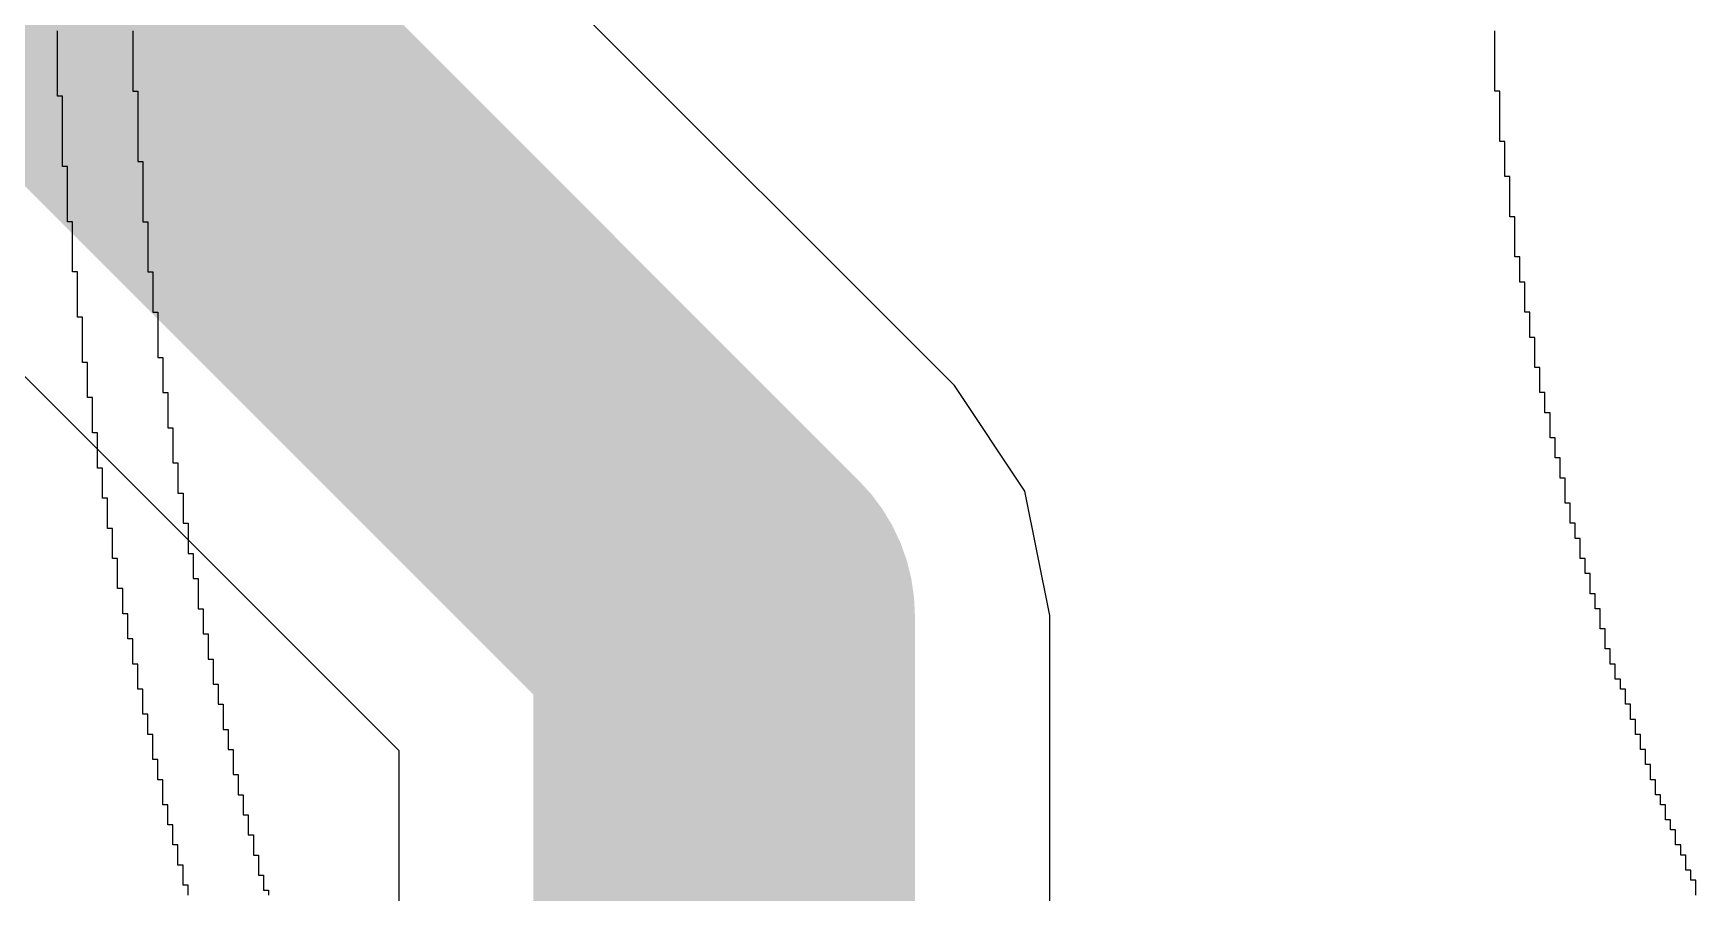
# Model space of a CAD drawing. Header units: millimetres. Extents: x 38.3 to 116.8, y 314 to 397.1.
# Drawn here: x 90.455 to 93.741, y 376.642 to 378.341 of the extents above; entities that cross this region are included whole.
import ezdxf

# ---------------------------------------------------------------- set-up
doc = ezdxf.new("R2010")
doc.units = ezdxf.units.MM
doc.layers.add('BottomLayer', color=5, linetype='Continuous')
doc.layers.add('TopOverlay', color=2, linetype='Continuous')

# ---------------------------------------------------------------- blocks, each defined once
blk = doc.blocks.new('4S6TMP_L____85')
at = {"layer": 'TopOverlay'}
for p, q in [((-8.4301, -0.378), (-8.4301, -0.368)), ((-8.4301, -0.3879), (-8.4301, -0.378)), ((-8.4301, -0.3978), (-8.4301, -0.3879)), ((-8.2811, -0.368), (-8.2811, -0.378)), ((-8.2811, -0.378), (-8.2811, -0.3879)), ((-8.2811, -0.3879), (-8.2811, -0.3978)), ((-5.589, -0.378), (-5.589, -0.368)), ((-5.589, -0.3879), (-5.589, -0.378)), ((-5.589, -0.3978), (-5.589, -0.3879)), ((-8.4301, -0.4078), (-8.4301, -0.3978)), ((-8.4301, -0.4177), (-8.4301, -0.4078)), ((-8.4301, -0.4276), (-8.4301, -0.4177)), ((-8.2811, -0.3978), (-8.2811, -0.4078)), ((-8.2811, -0.4078), (-8.2811, -0.4177)), ((-8.2811, -0.4177), (-8.2811, -0.4276)), ((-5.589, -0.4078), (-5.589, -0.3978)), ((-5.589, -0.4177), (-5.589, -0.4078)), ((-5.589, -0.4276), (-5.589, -0.4177)), ((-8.4301, -0.4376), (-8.4301, -0.4276)), ((-8.4301, -0.4475), (-8.4301, -0.4376)), ((-8.4301, -0.4574), (-8.4301, -0.4475)), ((-8.4301, -0.4674), (-8.4301, -0.4574)), ((-8.2811, -0.4276), (-8.2811, -0.4376)), ((-8.2811, -0.4376), (-8.2811, -0.4475)), ((-8.2811, -0.4475), (-8.2811, -0.4574)), ((-8.2811, -0.4574), (-8.2811, -0.4674)), ((-5.589, -0.4376), (-5.589, -0.4276)), ((-5.589, -0.4475), (-5.589, -0.4376)), ((-5.589, -0.4574), (-5.589, -0.4475)), ((-5.589, -0.4674), (-5.589, -0.4574)), ((-8.4301, -0.4773), (-8.4301, -0.4674)), ((-8.4301, -0.4872), (-8.4301, -0.4773)), ((-8.4301, -0.4972), (-8.4301, -0.4872)), ((-8.2811, -0.4674), (-8.2811, -0.4773)), ((-8.2811, -0.4773), (-8.2811, -0.4872)), ((-8.2811, -0.4872), (-8.2711, -0.4872)), ((-8.2711, -0.4872), (-8.2711, -0.4972)), ((-5.589, -0.4773), (-5.589, -0.4674)), ((-5.589, -0.4872), (-5.589, -0.4773)), ((-5.579, -0.4872), (-5.589, -0.4872)), ((-5.579, -0.4972), (-5.579, -0.4872)), ((-8.4201, -0.4972), (-8.4301, -0.4972)), ((-8.4201, -0.5071), (-8.4201, -0.4972)), ((-8.4201, -0.517), (-8.4201, -0.5071)), ((-8.4201, -0.527), (-8.4201, -0.517)), ((-8.2711, -0.4972), (-8.2711, -0.5071)), ((-8.2711, -0.5071), (-8.2711, -0.517)), ((-8.2711, -0.517), (-8.2711, -0.527)), ((-5.579, -0.5071), (-5.579, -0.4972)), ((-5.579, -0.517), (-5.579, -0.5071)), ((-5.579, -0.527), (-5.579, -0.517)), ((-8.4201, -0.5369), (-8.4201, -0.527)), ((-8.4201, -0.5468), (-8.4201, -0.5369)), ((-8.4201, -0.5568), (-8.4201, -0.5468)), ((-8.4201, -0.5667), (-8.4201, -0.5568)), ((-8.2711, -0.527), (-8.2711, -0.5369)), ((-8.2711, -0.5369), (-8.2711, -0.5468)), ((-8.2711, -0.5468), (-8.2711, -0.5568)), ((-8.2711, -0.5568), (-8.2711, -0.5667)), ((-5.579, -0.5369), (-5.579, -0.527)), ((-5.579, -0.5468), (-5.579, -0.5369)), ((-5.579, -0.5568), (-5.579, -0.5468)), ((-5.579, -0.5667), (-5.579, -0.5568)), ((-8.4201, -0.5766), (-8.4201, -0.5667)), ((-8.4201, -0.5866), (-8.4201, -0.5766)), ((-8.4201, -0.5965), (-8.4201, -0.5866)), ((-8.2711, -0.5667), (-8.2711, -0.5766)), ((-8.2711, -0.5766), (-8.2711, -0.5866)), ((-8.2711, -0.5866), (-8.2711, -0.5965)), ((-5.579, -0.5766), (-5.579, -0.5667)), ((-5.579, -0.5866), (-5.579, -0.5766)), ((-5.5691, -0.5866), (-5.579, -0.5866)), ((-5.5691, -0.5965), (-5.5691, -0.5866)), ((-8.4201, -0.6064), (-8.4201, -0.5965)), ((-8.4201, -0.6164), (-8.4201, -0.6064)), ((-8.4201, -0.6263), (-8.4201, -0.6164)), ((-8.2711, -0.5965), (-8.2711, -0.6064)), ((-8.2711, -0.6064), (-8.2711, -0.6164)), ((-8.2711, -0.6164), (-8.2711, -0.6263)), ((-5.5691, -0.6064), (-5.5691, -0.5965)), ((-5.5691, -0.6164), (-5.5691, -0.6064)), ((-5.5691, -0.6263), (-5.5691, -0.6164)), ((-8.4201, -0.6362), (-8.4201, -0.6263)), ((-8.4102, -0.6362), (-8.4201, -0.6362)), ((-8.4102, -0.6462), (-8.4102, -0.6362)), ((-8.4102, -0.6561), (-8.4102, -0.6462)), ((-8.4102, -0.666), (-8.4102, -0.6561)), ((-8.2711, -0.6263), (-8.2612, -0.6263)), ((-8.2612, -0.6263), (-8.2612, -0.6362)), ((-8.2612, -0.6362), (-8.2612, -0.6462)), ((-8.2612, -0.6462), (-8.2612, -0.6561)), ((-8.2612, -0.6561), (-8.2612, -0.666)), ((-5.5691, -0.6362), (-5.5691, -0.6263)), ((-5.5691, -0.6462), (-5.5691, -0.6362)), ((-5.5691, -0.6561), (-5.5691, -0.6462)), ((-5.5592, -0.6561), (-5.5691, -0.6561)), ((-5.5592, -0.666), (-5.5592, -0.6561)), ((-8.4102, -0.676), (-8.4102, -0.666)), ((-8.4102, -0.6859), (-8.4102, -0.676)), ((-8.4102, -0.6958), (-8.4102, -0.6859)), ((-8.2612, -0.666), (-8.2612, -0.676)), ((-8.2612, -0.676), (-8.2612, -0.6859)), ((-8.2612, -0.6859), (-8.2612, -0.6958)), ((-5.5592, -0.676), (-5.5592, -0.666)), ((-5.5592, -0.6859), (-5.5592, -0.676)), ((-5.5592, -0.6958), (-5.5592, -0.6859)), ((-8.4102, -0.7058), (-8.4102, -0.6958)), ((-8.4102, -0.7157), (-8.4102, -0.7058)), ((-8.4102, -0.7256), (-8.4102, -0.7157)), ((-8.2612, -0.6958), (-8.2612, -0.7058)), ((-8.2612, -0.7058), (-8.2612, -0.7157)), ((-8.2612, -0.7157), (-8.2612, -0.7256)), ((-5.5592, -0.7058), (-5.5592, -0.6958)), ((-5.5592, -0.7157), (-5.5592, -0.7058)), ((-5.5592, -0.7256), (-5.5592, -0.7157)), ((-8.4102, -0.7356), (-8.4102, -0.7256)), ((-8.4102, -0.7455), (-8.4102, -0.7356)), ((-8.4003, -0.7455), (-8.4102, -0.7455)), ((-8.4003, -0.7554), (-8.4003, -0.7455)), ((-8.4003, -0.7654), (-8.4003, -0.7554)), ((-8.2612, -0.7256), (-8.2612, -0.7356)), ((-8.2612, -0.7356), (-8.2612, -0.7455)), ((-8.2612, -0.7455), (-8.2513, -0.7455)), ((-8.2513, -0.7455), (-8.2513, -0.7554)), ((-8.2513, -0.7554), (-8.2513, -0.7654)), ((-5.5592, -0.7356), (-5.5592, -0.7256)), ((-5.5492, -0.7356), (-5.5592, -0.7356)), ((-5.5492, -0.7455), (-5.5492, -0.7356)), ((-5.5492, -0.7554), (-5.5492, -0.7455)), ((-5.5492, -0.7654), (-5.5492, -0.7554)), ((-8.4003, -0.7753), (-8.4003, -0.7654)), ((-8.4003, -0.7852), (-8.4003, -0.7753)), ((-8.4003, -0.7952), (-8.4003, -0.7852)), ((-8.2513, -0.7654), (-8.2513, -0.7753)), ((-8.2513, -0.7753), (-8.2513, -0.7852)), ((-8.2513, -0.7852), (-8.2513, -0.7952)), ((-5.5492, -0.7753), (-5.5492, -0.7654)), ((-5.5492, -0.7852), (-5.5492, -0.7753)), ((-5.5492, -0.7952), (-5.5492, -0.7852)), ((-8.4003, -0.8051), (-8.4003, -0.7952)), ((-8.4003, -0.815), (-8.4003, -0.8051)), ((-8.4003, -0.825), (-8.4003, -0.815)), ((-8.2513, -0.7952), (-8.2513, -0.8051)), ((-8.2513, -0.8051), (-8.2513, -0.815)), ((-8.2513, -0.815), (-8.2513, -0.825)), ((-5.5492, -0.8051), (-5.5492, -0.7952)), ((-5.5492, -0.815), (-5.5492, -0.8051)), ((-5.5393, -0.815), (-5.5492, -0.815)), ((-5.5393, -0.825), (-5.5393, -0.815)), ((-8.4003, -0.8349), (-8.4003, -0.825)), ((-8.4003, -0.8448), (-8.4003, -0.8349)), ((-8.3903, -0.8448), (-8.4003, -0.8448)), ((-8.3903, -0.8548), (-8.3903, -0.8448)), ((-8.2513, -0.825), (-8.2513, -0.8349)), ((-8.2513, -0.8349), (-8.2513, -0.8448)), ((-8.2513, -0.8448), (-8.2413, -0.8448)), ((-8.2413, -0.8448), (-8.2413, -0.8548)), ((-5.5393, -0.8349), (-5.5393, -0.825)), ((-5.5393, -0.8448), (-5.5393, -0.8349)), ((-5.5393, -0.8548), (-5.5393, -0.8448)), ((-8.3903, -0.8647), (-8.3903, -0.8548)), ((-8.3903, -0.8746), (-8.3903, -0.8647)), ((-8.3903, -0.8846), (-8.3903, -0.8746)), ((-8.3903, -0.8945), (-8.3903, -0.8846)), ((-8.2413, -0.8548), (-8.2413, -0.8647)), ((-8.2413, -0.8647), (-8.2413, -0.8746)), ((-8.2413, -0.8746), (-8.2413, -0.8846)), ((-8.2413, -0.8846), (-8.2413, -0.8945)), ((-5.5393, -0.8647), (-5.5393, -0.8548)), ((-5.5294, -0.8647), (-5.5393, -0.8647)), ((-5.5294, -0.8746), (-5.5294, -0.8647)), ((-5.5294, -0.8846), (-5.5294, -0.8746)), ((-5.5294, -0.8945), (-5.5294, -0.8846)), ((-8.3903, -0.9044), (-8.3903, -0.8945)), ((-8.3903, -0.9144), (-8.3903, -0.9044)), ((-8.3903, -0.9243), (-8.3903, -0.9144)), ((-8.2413, -0.8945), (-8.2413, -0.9044)), ((-8.2413, -0.9044), (-8.2413, -0.9144)), ((-8.2413, -0.9144), (-8.2413, -0.9243)), ((-5.5294, -0.9044), (-5.5294, -0.8945)), ((-5.5294, -0.9144), (-5.5294, -0.9044)), ((-5.5294, -0.9243), (-5.5294, -0.9144)), ((-8.3903, -0.9343), (-8.3903, -0.9243)), ((-8.3804, -0.9343), (-8.3903, -0.9343)), ((-8.3804, -0.9442), (-8.3804, -0.9343)), ((-8.3804, -0.9541), (-8.3804, -0.9442)), ((-8.2413, -0.9243), (-8.2314, -0.9243)), ((-8.2314, -0.9243), (-8.2314, -0.9343)), ((-8.2314, -0.9343), (-8.2314, -0.9442)), ((-8.2314, -0.9442), (-8.2314, -0.9541)), ((-5.5194, -0.9243), (-5.5294, -0.9243)), ((-5.5194, -0.9343), (-5.5194, -0.9243)), ((-5.5194, -0.9442), (-5.5194, -0.9343)), ((-5.5194, -0.9541), (-5.5194, -0.9442)), ((-8.3804, -0.9641), (-8.3804, -0.9541)), ((-8.3804, -0.974), (-8.3804, -0.9641)), ((-8.3804, -0.9839), (-8.3804, -0.974)), ((-8.3804, -0.9939), (-8.3804, -0.9839)), ((-8.2314, -0.9541), (-8.2314, -0.9641)), ((-8.2314, -0.9641), (-8.2314, -0.974)), ((-8.2314, -0.974), (-8.2314, -0.9839)), ((-8.2314, -0.9839), (-8.2314, -0.9939)), ((-5.5194, -0.9641), (-5.5194, -0.9541)), ((-5.5194, -0.974), (-5.5194, -0.9641)), ((-5.5095, -0.974), (-5.5194, -0.974)), ((-5.5095, -0.9839), (-5.5095, -0.974)), ((-5.5095, -0.9939), (-5.5095, -0.9839)), ((-8.3804, -1.0038), (-8.3804, -0.9939)), ((-8.3804, -1.0137), (-8.3804, -1.0038)), ((-8.3804, -1.0237), (-8.3804, -1.0137)), ((-8.2314, -0.9939), (-8.2314, -1.0038)), ((-8.2314, -1.0038), (-8.2314, -1.0137)), ((-8.2314, -1.0137), (-8.2215, -1.0137)), ((-8.2215, -1.0137), (-8.2215, -1.0237)), ((-5.5095, -1.0038), (-5.5095, -0.9939)), ((-5.5095, -1.0137), (-5.5095, -1.0038)), ((-5.5095, -1.0237), (-5.5095, -1.0137)), ((-8.3705, -1.0237), (-8.3804, -1.0237)), ((-8.3705, -1.0336), (-8.3705, -1.0237)), ((-8.3705, -1.0435), (-8.3705, -1.0336)), ((-8.3705, -1.0535), (-8.3705, -1.0435)), ((-8.2215, -1.0237), (-8.2215, -1.0336)), ((-8.2215, -1.0336), (-8.2215, -1.0435)), ((-8.2215, -1.0435), (-8.2215, -1.0535)), ((-5.5095, -1.0336), (-5.5095, -1.0237)), ((-5.4996, -1.0336), (-5.5095, -1.0336)), ((-5.4996, -1.0435), (-5.4996, -1.0336)), ((-5.4996, -1.0535), (-5.4996, -1.0435)), ((-8.3705, -1.0634), (-8.3705, -1.0535)), ((-8.3705, -1.0733), (-8.3705, -1.0634)), ((-8.3705, -1.0833), (-8.3705, -1.0733)), ((-8.3705, -1.0932), (-8.3705, -1.0833)), ((-8.2215, -1.0535), (-8.2215, -1.0634)), ((-8.2215, -1.0634), (-8.2215, -1.0733)), ((-8.2215, -1.0733), (-8.2215, -1.0833)), ((-8.2215, -1.0833), (-8.2115, -1.0833)), ((-8.2115, -1.0833), (-8.2115, -1.0932)), ((-5.4996, -1.0634), (-5.4996, -1.0535)), ((-5.4996, -1.0733), (-5.4996, -1.0634)), ((-5.4996, -1.0833), (-5.4996, -1.0733)), ((-5.4896, -1.0833), (-5.4996, -1.0833)), ((-5.4896, -1.0932), (-5.4896, -1.0833)), ((-8.3605, -1.0932), (-8.3705, -1.0932)), ((-8.3605, -1.1031), (-8.3605, -1.0932)), ((-8.3605, -1.1131), (-8.3605, -1.1031)), ((-8.3605, -1.123), (-8.3605, -1.1131)), ((-8.2115, -1.0932), (-8.2115, -1.1031)), ((-8.2115, -1.1031), (-8.2115, -1.1131)), ((-8.2115, -1.1131), (-8.2115, -1.123)), ((-5.4896, -1.1031), (-5.4896, -1.0932)), ((-5.4896, -1.1131), (-5.4896, -1.1031)), ((-5.4896, -1.123), (-5.4896, -1.1131)), ((-8.3605, -1.1329), (-8.3605, -1.123)), ((-8.3605, -1.1429), (-8.3605, -1.1329)), ((-8.3605, -1.1528), (-8.3605, -1.1429)), ((-8.2115, -1.123), (-8.2115, -1.1329)), ((-8.2115, -1.1329), (-8.2115, -1.1429)), ((-8.2115, -1.1429), (-8.2115, -1.1528)), ((-5.4797, -1.123), (-5.4896, -1.123)), ((-5.4797, -1.1329), (-5.4797, -1.123)), ((-5.4797, -1.1429), (-5.4797, -1.1329)), ((-5.4797, -1.1528), (-5.4797, -1.1429)), ((-8.3605, -1.1627), (-8.3605, -1.1528)), ((-8.3506, -1.1627), (-8.3605, -1.1627)), ((-8.3506, -1.1727), (-8.3506, -1.1627)), ((-8.3506, -1.1826), (-8.3506, -1.1727)), ((-8.3506, -1.1925), (-8.3506, -1.1826)), ((-8.2115, -1.1528), (-8.2016, -1.1528)), ((-8.2016, -1.1528), (-8.2016, -1.1627)), ((-8.2016, -1.1627), (-8.2016, -1.1727)), ((-8.2016, -1.1727), (-8.2016, -1.1826)), ((-8.2016, -1.1826), (-8.2016, -1.1925)), ((-5.4797, -1.1627), (-5.4797, -1.1528)), ((-5.4797, -1.1727), (-5.4797, -1.1627)), ((-5.4698, -1.1727), (-5.4797, -1.1727)), ((-5.4698, -1.1826), (-5.4698, -1.1727)), ((-5.4698, -1.1925), (-5.4698, -1.1826)), ((-8.3506, -1.2025), (-8.3506, -1.1925)), ((-8.3506, -1.2124), (-8.3506, -1.2025)), ((-8.3506, -1.2223), (-8.3506, -1.2124)), ((-8.2016, -1.1925), (-8.2016, -1.2025)), ((-8.2016, -1.2025), (-8.2016, -1.2124)), ((-8.2016, -1.2124), (-8.2016, -1.2223)), ((-5.4698, -1.2025), (-5.4698, -1.1925)), ((-5.4698, -1.2124), (-5.4698, -1.2025)), ((-5.4598, -1.2124), (-5.4698, -1.2124)), ((-5.4598, -1.2223), (-5.4598, -1.2124)), ((-8.3506, -1.2323), (-8.3506, -1.2223)), ((-8.3407, -1.2323), (-8.3506, -1.2323)), ((-8.3407, -1.2422), (-8.3407, -1.2323)), ((-8.3407, -1.2521), (-8.3407, -1.2422)), ((-8.2016, -1.2223), (-8.1917, -1.2223)), ((-8.1917, -1.2223), (-8.1917, -1.2323)), ((-8.1917, -1.2323), (-8.1917, -1.2422)), ((-8.1917, -1.2422), (-8.1917, -1.2521)), ((-5.4598, -1.2323), (-5.4598, -1.2223)), ((-5.4598, -1.2422), (-5.4598, -1.2323)), ((-5.4598, -1.2521), (-5.4598, -1.2422)), ((-8.3407, -1.2621), (-8.3407, -1.2521)), ((-8.3407, -1.272), (-8.3407, -1.2621)), ((-8.3407, -1.2819), (-8.3407, -1.272)), ((-8.1917, -1.2521), (-8.1917, -1.2621)), ((-8.1917, -1.2621), (-8.1917, -1.272)), ((-8.1917, -1.272), (-8.1917, -1.2819)), ((-5.4499, -1.2521), (-5.4598, -1.2521)), ((-5.4499, -1.2621), (-5.4499, -1.2521)), ((-5.4499, -1.272), (-5.4499, -1.2621)), ((-5.4499, -1.2819), (-5.4499, -1.272)), ((-8.3407, -1.2919), (-8.3407, -1.2819)), ((-8.3307, -1.2919), (-8.3407, -1.2919)), ((-8.3307, -1.3018), (-8.3307, -1.2919)), ((-8.3307, -1.3117), (-8.3307, -1.3018)), ((-8.3307, -1.3217), (-8.3307, -1.3117)), ((-8.1917, -1.2819), (-8.1817, -1.2819)), ((-8.1817, -1.2819), (-8.1817, -1.2919)), ((-8.1817, -1.2919), (-8.1817, -1.3018)), ((-8.1817, -1.3018), (-8.1817, -1.3117)), ((-8.1817, -1.3117), (-8.1817, -1.3217)), ((-5.4499, -1.2919), (-5.4499, -1.2819)), ((-5.4499, -1.3018), (-5.4499, -1.2919)), ((-5.44, -1.3018), (-5.4499, -1.3018)), ((-5.44, -1.3117), (-5.44, -1.3018)), ((-5.44, -1.3217), (-5.44, -1.3117)), ((-8.3307, -1.3316), (-8.3307, -1.3217)), ((-8.3307, -1.3415), (-8.3307, -1.3316)), ((-8.3307, -1.3515), (-8.3307, -1.3415)), ((-8.1817, -1.3217), (-8.1817, -1.3316)), ((-8.1817, -1.3316), (-8.1817, -1.3415)), ((-8.1817, -1.3415), (-8.1718, -1.3415)), ((-8.1718, -1.3415), (-8.1718, -1.3515)), ((-5.44, -1.3316), (-5.44, -1.3217)), ((-5.44, -1.3415), (-5.44, -1.3316)), ((-5.43, -1.3415), (-5.44, -1.3415)), ((-5.43, -1.3515), (-5.43, -1.3415)), ((-8.3208, -1.3515), (-8.3307, -1.3515)), ((-8.3208, -1.3614), (-8.3208, -1.3515)), ((-8.3208, -1.3713), (-8.3208, -1.3614)), ((-8.3208, -1.3813), (-8.3208, -1.3713)), ((-8.1718, -1.3515), (-8.1718, -1.3614)), ((-8.1718, -1.3614), (-8.1718, -1.3713)), ((-8.1718, -1.3713), (-8.1718, -1.3813)), ((-5.43, -1.3614), (-5.43, -1.3515)), ((-5.43, -1.3713), (-5.43, -1.3614)), ((-5.4201, -1.3713), (-5.43, -1.3713)), ((-5.4201, -1.3813), (-5.4201, -1.3713)), ((-8.3208, -1.3912), (-8.3208, -1.3813)), ((-8.3208, -1.4011), (-8.3208, -1.3912)), ((-8.3208, -1.4111), (-8.3208, -1.4011)), ((-8.3109, -1.4111), (-8.3208, -1.4111)), ((-8.3109, -1.421), (-8.3109, -1.4111)), ((-8.1718, -1.3813), (-8.1718, -1.3912)), ((-8.1718, -1.3912), (-8.1718, -1.4011)), ((-8.1718, -1.4011), (-8.1619, -1.4011)), ((-8.1619, -1.4011), (-8.1619, -1.4111)), ((-8.1619, -1.4111), (-8.1619, -1.421)), ((-5.4201, -1.3912), (-5.4201, -1.3813)), ((-5.4201, -1.4011), (-5.4201, -1.3912)), ((-5.4201, -1.4111), (-5.4201, -1.4011)), ((-5.4102, -1.4111), (-5.4201, -1.4111)), ((-5.4102, -1.421), (-5.4102, -1.4111)), ((-8.3109, -1.4309), (-8.3109, -1.421)), ((-8.3109, -1.4409), (-8.3109, -1.4309)), ((-8.3109, -1.4508), (-8.3109, -1.4409)), ((-8.1619, -1.421), (-8.1619, -1.4309)), ((-8.1619, -1.4309), (-8.1619, -1.4409)), ((-8.1619, -1.4409), (-8.1619, -1.4508)), ((-5.4102, -1.4309), (-5.4102, -1.421)), ((-5.4102, -1.4409), (-5.4102, -1.4309)), ((-5.4002, -1.4409), (-5.4102, -1.4409)), ((-5.4002, -1.4508), (-5.4002, -1.4409)), ((-8.3109, -1.4607), (-8.3109, -1.4508)), ((-8.3109, -1.4707), (-8.3109, -1.4607)), ((-8.3009, -1.4707), (-8.3109, -1.4707)), ((-8.3009, -1.4806), (-8.3009, -1.4707)), ((-8.1619, -1.4508), (-8.1519, -1.4508)), ((-8.1519, -1.4508), (-8.1519, -1.4607)), ((-8.1519, -1.4607), (-8.1519, -1.4707)), ((-8.1519, -1.4707), (-8.1519, -1.4806)), ((-5.4002, -1.4607), (-5.4002, -1.4508)), ((-5.4002, -1.4707), (-5.4002, -1.4607)), ((-5.4002, -1.4806), (-5.4002, -1.4707)), ((-8.3009, -1.4906), (-8.3009, -1.4806)), ((-8.3009, -1.5005), (-8.3009, -1.4906)), ((-8.3009, -1.5104), (-8.3009, -1.5005)), ((-8.3009, -1.5204), (-8.3009, -1.5104)), ((-8.1519, -1.4806), (-8.1519, -1.4906)), ((-8.1519, -1.4906), (-8.1519, -1.5005)), ((-8.1519, -1.5005), (-8.1519, -1.5104)), ((-8.1519, -1.5104), (-8.142, -1.5104)), ((-8.142, -1.5104), (-8.142, -1.5204)), ((-5.3903, -1.4806), (-5.4002, -1.4806)), ((-5.3903, -1.4906), (-5.3903, -1.4806)), ((-5.3903, -1.5005), (-5.3903, -1.4906)), ((-5.3903, -1.5104), (-5.3903, -1.5005)), ((-5.3804, -1.5104), (-5.3903, -1.5104)), ((-5.3804, -1.5204), (-5.3804, -1.5104)), ((-8.291, -1.5204), (-8.3009, -1.5204)), ((-8.291, -1.5303), (-8.291, -1.5204)), ((-8.291, -1.5402), (-8.291, -1.5303)), ((-8.291, -1.5502), (-8.291, -1.5402)), ((-8.142, -1.5204), (-8.142, -1.5303)), ((-8.142, -1.5303), (-8.142, -1.5402)), ((-8.142, -1.5402), (-8.142, -1.5502)), ((-5.3804, -1.5303), (-5.3804, -1.5204)), ((-5.3804, -1.5402), (-5.3804, -1.5303)), ((-5.3804, -1.5502), (-5.3804, -1.5402)), ((-8.291, -1.5601), (-8.291, -1.5502)), ((-8.291, -1.57), (-8.291, -1.5601)), ((-8.2811, -1.57), (-8.291, -1.57)), ((-8.2811, -1.58), (-8.2811, -1.57)), ((-8.142, -1.5502), (-8.142, -1.5601)), ((-8.142, -1.5601), (-8.1321, -1.5601)), ((-8.1321, -1.5601), (-8.1321, -1.57)), ((-8.1321, -1.57), (-8.1321, -1.58)), ((-5.3704, -1.5502), (-5.3804, -1.5502)), ((-5.3704, -1.5601), (-5.3704, -1.5502)), ((-5.3704, -1.57), (-5.3704, -1.5601)), ((-5.3704, -1.58), (-5.3704, -1.57)), ((-8.2811, -1.5899), (-8.2811, -1.58)), ((-8.2811, -1.5998), (-8.2811, -1.5899)), ((-8.2811, -1.6098), (-8.2811, -1.5998)), ((-8.2811, -1.6197), (-8.2811, -1.6098)), ((-8.1321, -1.58), (-8.1321, -1.5899)), ((-8.1321, -1.5899), (-8.1321, -1.5998)), ((-8.1321, -1.5998), (-8.1321, -1.6098)), ((-8.1321, -1.6098), (-8.1221, -1.6098)), ((-8.1221, -1.6098), (-8.1221, -1.6197)), ((-5.3704, -1.5899), (-5.3704, -1.58)), ((-5.3605, -1.5899), (-5.3704, -1.5899)), ((-5.3605, -1.5998), (-5.3605, -1.5899)), ((-5.3605, -1.6098), (-5.3605, -1.5998)), ((-5.3605, -1.6197), (-5.3605, -1.6098)), ((-8.2711, -1.6197), (-8.2811, -1.6197)), ((-8.2711, -1.6296), (-8.2711, -1.6197)), ((-8.2711, -1.6396), (-8.2711, -1.6296)), ((-8.2711, -1.6495), (-8.2711, -1.6396)), ((-8.1221, -1.6197), (-8.1221, -1.6296)), ((-8.1221, -1.6296), (-8.1221, -1.6396)), ((-8.1221, -1.6396), (-8.1221, -1.6495)), ((-5.3506, -1.6197), (-5.3605, -1.6197)), ((-5.3506, -1.6296), (-5.3506, -1.6197)), ((-5.3506, -1.6396), (-5.3506, -1.6296)), ((-5.3506, -1.6495), (-5.3506, -1.6396)), ((-8.2711, -1.6594), (-8.2711, -1.6495)), ((-8.2711, -1.6694), (-8.2711, -1.6594)), ((-8.2612, -1.6694), (-8.2711, -1.6694)), ((-8.2612, -1.6793), (-8.2612, -1.6694)), ((-8.1221, -1.6495), (-8.1221, -1.6594)), ((-8.1221, -1.6594), (-8.1122, -1.6594)), ((-8.1122, -1.6594), (-8.1122, -1.6694)), ((-8.1122, -1.6694), (-8.1122, -1.6793)), ((-5.3406, -1.6495), (-5.3506, -1.6495)), ((-5.3406, -1.6594), (-5.3406, -1.6495)), ((-5.3406, -1.6694), (-5.3406, -1.6594)), ((-5.3307, -1.6694), (-5.3406, -1.6694)), ((-5.3307, -1.6793), (-5.3307, -1.6694)), ((-8.2612, -1.6892), (-8.2612, -1.6793)), ((-8.2612, -1.6992), (-8.2612, -1.6892)), ((-8.2612, -1.7091), (-8.2612, -1.6992)), ((-8.1122, -1.6793), (-8.1122, -1.6892)), ((-8.1122, -1.6892), (-8.1122, -1.6992)), ((-8.1122, -1.6992), (-8.1022, -1.6992)), ((-8.1022, -1.6992), (-8.1022, -1.7091)), ((-5.3307, -1.6892), (-5.3307, -1.6793)), ((-5.3307, -1.6992), (-5.3307, -1.6892)), ((-5.3208, -1.6992), (-5.3307, -1.6992)), ((-5.3208, -1.7091), (-5.3208, -1.6992)), ((-8.2612, -1.719), (-8.2612, -1.7091)), ((-8.2513, -1.719), (-8.2612, -1.719)), ((-8.2513, -1.729), (-8.2513, -1.719)), ((-8.2513, -1.7389), (-8.2513, -1.729)), ((-8.2513, -1.7488), (-8.2513, -1.7389)), ((-8.1022, -1.7091), (-8.1022, -1.719)), ((-8.1022, -1.719), (-8.1022, -1.729)), ((-8.1022, -1.729), (-8.1022, -1.7389)), ((-8.1022, -1.7389), (-8.1022, -1.7488)), ((-5.3208, -1.719), (-5.3208, -1.7091)), ((-5.3208, -1.729), (-5.3208, -1.719)), ((-5.3108, -1.729), (-5.3208, -1.729)), ((-5.3108, -1.7389), (-5.3108, -1.729)), ((-5.3108, -1.7488), (-5.3108, -1.7389)), ((-8.2513, -1.7588), (-8.2513, -1.7488)), ((-8.2413, -1.7588), (-8.2513, -1.7588)), ((-8.2413, -1.7687), (-8.2413, -1.7588)), ((-8.2413, -1.7786), (-8.2413, -1.7687)), ((-8.1022, -1.7488), (-8.0923, -1.7488)), ((-8.0923, -1.7488), (-8.0923, -1.7588)), ((-8.0923, -1.7588), (-8.0923, -1.7687)), ((-8.0923, -1.7687), (-8.0923, -1.7786)), ((-5.3108, -1.7588), (-5.3108, -1.7488)), ((-5.3009, -1.7588), (-5.3108, -1.7588)), ((-5.3009, -1.7687), (-5.3009, -1.7588)), ((-5.3009, -1.7786), (-5.3009, -1.7687)), ((-8.2413, -1.7886), (-8.2413, -1.7786)), ((-8.2413, -1.7985), (-8.2413, -1.7886)), ((-8.2413, -1.8084), (-8.2413, -1.7985)), ((-8.0923, -1.7786), (-8.0923, -1.7886)), ((-8.0923, -1.7886), (-8.0824, -1.7886)), ((-8.0824, -1.7886), (-8.0824, -1.7985)), ((-8.0824, -1.7985), (-8.0824, -1.8084)), ((-5.3009, -1.7886), (-5.3009, -1.7786)), ((-5.291, -1.7886), (-5.3009, -1.7886)), ((-5.291, -1.7985), (-5.291, -1.7886)), ((-5.291, -1.8084), (-5.291, -1.7985)), ((-8.2314, -1.8084), (-8.2413, -1.8084)), ((-8.2314, -1.8184), (-8.2314, -1.8084)), ((-8.2314, -1.8283), (-8.2314, -1.8184)), ((-8.2314, -1.8382), (-8.2314, -1.8283)), ((-8.2314, -1.8482), (-8.2314, -1.8382)), ((-8.0824, -1.8084), (-8.0824, -1.8184)), ((-8.0824, -1.8184), (-8.0824, -1.8283)), ((-8.0824, -1.8283), (-8.0824, -1.8382)), ((-8.0824, -1.8382), (-8.0724, -1.8382)), ((-8.0724, -1.8382), (-8.0724, -1.8482)), ((-5.291, -1.8184), (-5.291, -1.8084)), ((-5.281, -1.8184), (-5.291, -1.8184)), ((-5.281, -1.8283), (-5.281, -1.8184)), ((-5.281, -1.8382), (-5.281, -1.8283)), ((-5.281, -1.8482), (-5.281, -1.8382)), ((-8.2215, -1.8482), (-8.2314, -1.8482)), ((-8.2215, -1.8581), (-8.2215, -1.8482)), ((-8.2215, -1.868), (-8.2215, -1.8581)), ((-8.2215, -1.878), (-8.2215, -1.868)), ((-8.0724, -1.8482), (-8.0724, -1.8581)), ((-8.0724, -1.8581), (-8.0724, -1.868)), ((-8.0724, -1.868), (-8.0724, -1.878)), ((-5.2711, -1.8482), (-5.281, -1.8482)), ((-5.2711, -1.8581), (-5.2711, -1.8482)), ((-5.2711, -1.868), (-5.2711, -1.8581)), ((-5.2711, -1.878), (-5.2711, -1.868)), ((-8.2215, -1.8879), (-8.2215, -1.878)), ((-8.2215, -1.8978), (-8.2215, -1.8879)), ((-8.2115, -1.8978), (-8.2215, -1.8978)), ((-8.2115, -1.9078), (-8.2115, -1.8978)), ((-8.0724, -1.878), (-8.0625, -1.878)), ((-8.0625, -1.878), (-8.0625, -1.8879)), ((-8.0625, -1.8879), (-8.0625, -1.8978)), ((-8.0625, -1.8978), (-8.0625, -1.9078)), ((-5.2612, -1.878), (-5.2711, -1.878)), ((-5.2612, -1.8879), (-5.2612, -1.878)), ((-5.2612, -1.8978), (-5.2612, -1.8879)), ((-5.2512, -1.8978), (-5.2612, -1.8978)), ((-5.2512, -1.9078), (-5.2512, -1.8978)), ((-8.2115, -1.9177), (-8.2115, -1.9078)), ((-8.2115, -1.9276), (-8.2115, -1.9177)), ((-8.2115, -1.9376), (-8.2115, -1.9276)), ((-8.2016, -1.9376), (-8.2115, -1.9376)), ((-8.2016, -1.9475), (-8.2016, -1.9376)), ((-8.0625, -1.9078), (-8.0625, -1.9177)), ((-8.0625, -1.9177), (-8.0526, -1.9177)), ((-8.0526, -1.9177), (-8.0526, -1.9276)), ((-8.0526, -1.9276), (-8.0526, -1.9376)), ((-8.0526, -1.9376), (-8.0526, -1.9475)), ((-5.2512, -1.9177), (-5.2512, -1.9078)), ((-5.2512, -1.9276), (-5.2512, -1.9177)), ((-5.2413, -1.9276), (-5.2512, -1.9276)), ((-5.2413, -1.9376), (-5.2413, -1.9276)), ((-5.2413, -1.9475), (-5.2413, -1.9376)), ((-8.2016, -1.9574), (-8.2016, -1.9475)), ((-8.2016, -1.9674), (-8.2016, -1.9574)), ((-8.2016, -1.9773), (-8.2016, -1.9674)), ((-8.0526, -1.9475), (-8.0526, -1.9574)), ((-8.0526, -1.9574), (-8.0426, -1.9574)), ((-8.0426, -1.9574), (-8.0426, -1.9674)), ((-8.0426, -1.9674), (-8.0426, -1.9773)), ((-5.2314, -1.9475), (-5.2413, -1.9475)), ((-5.2314, -1.9574), (-5.2314, -1.9475)), ((-5.2314, -1.9674), (-5.2314, -1.9574)), ((-5.2314, -1.9773), (-5.2314, -1.9674)), ((-8.1917, -1.9773), (-8.2016, -1.9773)), ((-8.1917, -1.9872), (-8.1917, -1.9773)), ((-8.1917, -1.9972), (-8.1917, -1.9872)), ((-8.1917, -2.0071), (-8.1917, -1.9972)), ((-8.0426, -1.9773), (-8.0426, -1.9872)), ((-8.0426, -1.9872), (-8.0426, -1.9972)), ((-8.0426, -1.9972), (-8.0327, -1.9972)), ((-8.0327, -1.9972), (-8.0327, -2.0071)), ((-5.2214, -1.9773), (-5.2314, -1.9773)), ((-5.2214, -1.9872), (-5.2214, -1.9773)), ((-5.2214, -1.9972), (-5.2214, -1.9872)), ((-5.2115, -1.9972), (-5.2214, -1.9972)), ((-5.2115, -2.0071), (-5.2115, -1.9972)), ((-8.1917, -2.017), (-8.1917, -2.0071)), ((-8.1817, -2.017), (-8.1917, -2.017)), ((-8.1817, -2.027), (-8.1817, -2.017)), ((-8.1817, -2.0369), (-8.1817, -2.027)), ((-8.1817, -2.0468), (-8.1817, -2.0369)), ((-8.0327, -2.0071), (-8.0327, -2.017)), ((-8.0327, -2.017), (-8.0327, -2.027)), ((-8.0327, -2.027), (-8.0327, -2.0369)), ((-8.0327, -2.0369), (-8.0228, -2.0369)), ((-8.0228, -2.0369), (-8.0228, -2.0468)), ((-5.2115, -2.017), (-5.2115, -2.0071)), ((-5.2115, -2.027), (-5.2115, -2.017)), ((-5.2016, -2.027), (-5.2115, -2.027)), ((-5.2016, -2.0369), (-5.2016, -2.027)), ((-5.2016, -2.0468), (-5.2016, -2.0369)), ((-8.1817, -2.0568), (-8.1817, -2.0468)), ((-8.1718, -2.0568), (-8.1817, -2.0568)), ((-8.1718, -2.0667), (-8.1718, -2.0568)), ((-8.1718, -2.0766), (-8.1718, -2.0667)), ((-8.0228, -2.0468), (-8.0228, -2.0568)), ((-8.0228, -2.0568), (-8.0228, -2.0667)), ((-8.0228, -2.0667), (-8.0128, -2.0667)), ((-8.0128, -2.0667), (-8.0128, -2.0766)), ((-5.1916, -2.0468), (-5.2016, -2.0468)), ((-5.1916, -2.0568), (-5.1916, -2.0468)), ((-5.1916, -2.0667), (-5.1916, -2.0568)), ((-5.1916, -2.0766), (-5.1916, -2.0667))]:
    blk.add_line(p, q, dxfattribs=at)

msp = doc.modelspace()

# ---------------------------------------------------------------- linework, layer by layer
at = {"layer": 'BottomLayer'}
for p, q in [((92.2759, 377.6449), (89.8775, 380.0434)), ((89.1561, 378.9451), (91.1776, 376.9235)), ((92.4154, 377.4362), (92.2759, 377.6449)), ((92.4644, 377.19), (92.4154, 377.4362)), ((92.4644, 370.5729), (92.4644, 377.19)), ((91.1776, 376.9235), (91.1776, 370.5729))]:
    msp.add_line(p, q, dxfattribs=at)
at = {"layer": 'BottomLayer', "const_width": 0.754}
for points in [[(89.4225, 379.5885), (91.821, 377.19)], [(91.821, 369.951), (91.821, 377.19)]]:
    msp.add_lwpolyline(points, dxfattribs=at)
at = {"layer": 'BottomLayer', "const_width": 0.377}
msp.add_lwpolyline([(91.6325, 377.19, 1), (92.0095, 377.19, 1)], format="xyb", close=True, dxfattribs=at)
msp.add_lwpolyline([(91.6325, 377.19, 1), (92.0095, 377.19, 1)], format="xyb", close=True, dxfattribs=at)

# ---------------------------------------------------------------- block references
msp.add_blockref('4S6TMP_L____85', (98.933, 378.714))

doc.saveas('drawing.dxf')
